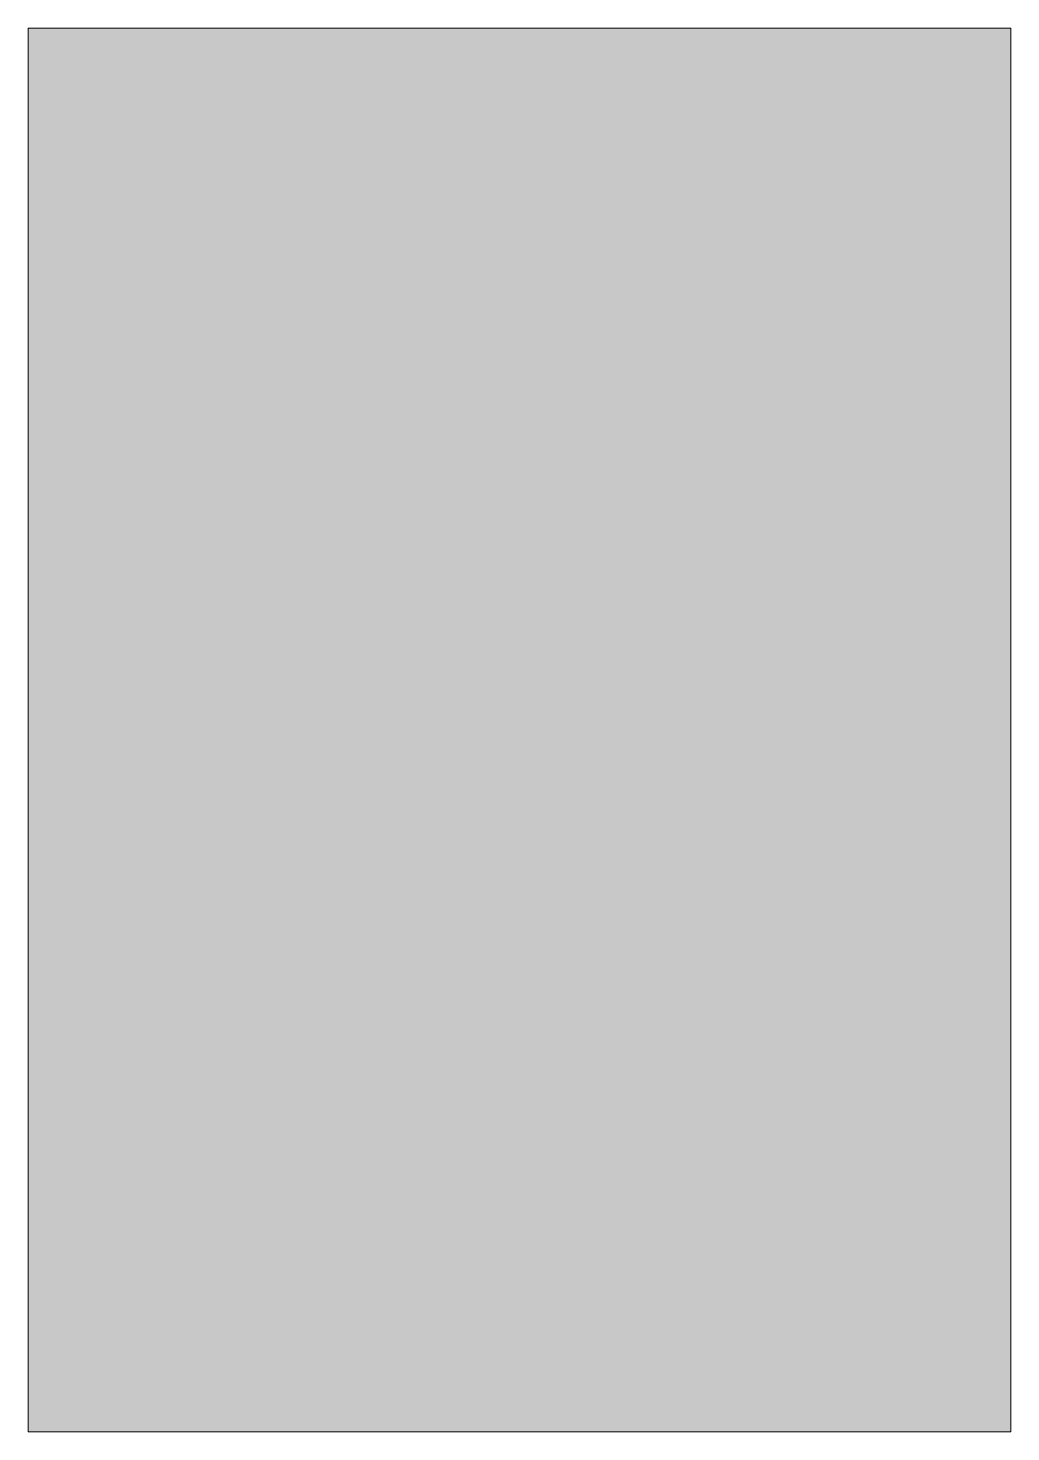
# Model space of a CAD drawing. Extents: x 883 to 2118, y -2382 to -617.
import ezdxf

# ---------------------------------------------------------------- set-up
doc = ezdxf.new("R2010")
doc.units = 0
doc.header["$MEASUREMENT"] = 0
doc.layers.add('Layer 1', color=7, linetype='Continuous')

# ---------------------------------------------------------------- blocks, each defined once
blk = doc.blocks.new('block 3')
at = {"layer": 'Layer 1', "true_color": 0x2e3543}
h = blk.add_hatch(color=159, dxfattribs=at)
h.dxf.hatch_style = 2
h.paths.add_polyline_path([(2118.1, -2382.1), (882.8, -2382.1), (882.8, -617.4), (2118.1, -617.4)])
at = {"layer": 'Layer 1', "lineweight": 0}
blk.add_lwpolyline([(2118.1, -2382.1), (882.8, -2382.1), (882.8, -617.4), (2118.1, -617.4), (2118.1, -2382.1)], dxfattribs=at)
blk = doc.blocks.new('block 2')
at = {"layer": 'Layer 1'}
blk.add_blockref('block 3', (0, 0), dxfattribs=at)

msp = doc.modelspace()

# ---------------------------------------------------------------- block references
at = {"layer": 'Layer 1'}
msp.add_blockref('block 2', (0, 0), dxfattribs=at)

doc.saveas('drawing.dxf')
